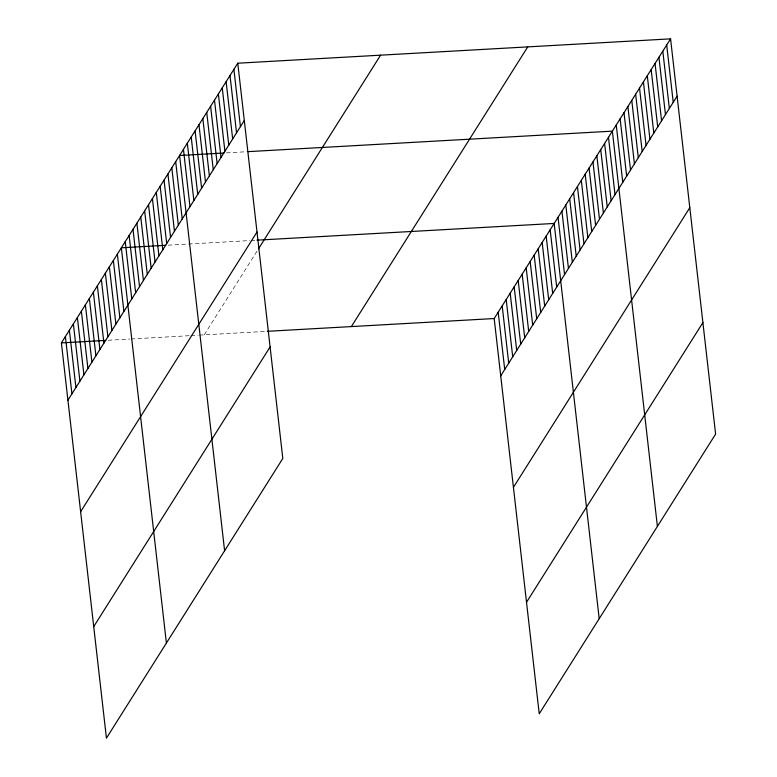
<?xml version="1.0" encoding="UTF-8"?>
<svg xmlns="http://www.w3.org/2000/svg" width="777" height="777" viewBox="0 0 777 777"><rect width="100%" height="100%" fill="white"/><g stroke="black" fill="none" stroke-linecap="round" stroke-linejoin="round"><path stroke-width="0.58" stroke-dasharray="3.88 2.91" d="M204.215 334.858L257.333 250.631M226.379 152.875L246.775 151.719M168.172 245.173L249.786 240.579M250.981 240.511L256.983 240.171M108.197 340.268L129.808 339.044M131.002 338.976L189.811 335.674M191.016 335.606L198.213 335.198M199.417 335.13L266.113 331.381"/><path stroke-width="1.17" d="M237.772 63.209L282.809 458.459L106.43 738.15L61.393 342.9L237.772 63.209L670.57 38.85L715.607 434.1L539.228 713.791L494.191 318.541L670.57 38.85M67.92 400.194L244.308 120.503M80.623 511.722L257.012 232.032M258.479 248.825L380.594 55.167M93.716 626.621L270.105 346.93M351.369 326.583L527.748 46.892M500.718 375.845L677.107 96.154M513.422 487.364L689.811 207.673M526.515 602.272L702.903 322.581M223.98 153.001L179.565 155.507L224.602 550.757M247.98 151.651L612.363 131.148L657.4 526.398M165.773 245.299L121.358 247.805L166.395 643.055M256.983 240.171L554.166 223.446L599.193 618.696M61.393 342.9L105.798 340.394M267.278 331.313L494.191 318.541M666.695 45.008L673.222 102.302M662.81 51.156L669.347 108.459M658.935 57.313L665.462 114.607M655.05 63.461L661.577 120.765M651.175 69.619L657.701 126.913M647.29 75.767L653.816 133.071M643.414 81.925L649.941 139.219M639.529 88.073L646.056 145.377M635.654 94.231L642.181 151.525M631.769 100.379L638.296 157.682M627.894 106.536L634.421 163.83M624.009 112.684L630.535 169.988M620.133 118.842L626.66 176.146M616.248 124.99L622.775 182.294M608.488 137.306L615.015 194.6M604.603 143.454L611.14 200.757M600.728 149.611L607.255 206.905M596.843 155.759L603.379 213.063M592.968 161.917L599.494 219.211M589.083 168.065L595.609 225.369M585.207 174.223L591.734 231.517M581.322 180.371L587.849 237.675M577.447 186.529L583.974 243.823M573.562 192.677L580.089 249.98M569.687 198.834L576.213 256.128M565.802 204.982L572.328 262.286M561.926 211.14L568.453 268.444M558.041 217.288L564.568 274.592M550.165 229.788L556.691 287.082M546.163 236.121L552.69 293.424M542.171 242.463L548.698 299.767M538.17 248.805L544.696 306.109M534.168 255.147L540.705 312.441M530.176 261.48L536.703 318.784M526.175 267.822L532.701 325.126M522.173 274.164L528.71 331.458M518.181 280.507L524.708 337.801M514.18 286.839L520.707 344.143M510.188 293.182L516.715 350.485M506.186 299.524L512.713 356.818M502.185 305.866L508.712 363.16M498.193 312.199L504.72 369.502M233.896 69.357L240.423 126.661M230.011 75.515L236.538 132.809M226.136 81.663L232.663 138.966M222.251 87.82L228.778 145.124M218.376 93.968L224.903 151.272M214.491 100.126L221.018 157.43M210.616 106.284L217.142 163.578M206.731 112.432L213.257 169.736M202.855 118.59L209.382 175.884M198.97 124.738L205.497 182.041M195.095 130.895L201.622 188.189M191.21 137.043L197.737 194.347M187.325 143.201L193.861 200.495M183.45 149.349L189.976 206.653M175.689 161.655L182.216 218.959M171.804 167.813L178.341 225.107M167.929 173.961L174.456 231.264M164.044 180.118L170.571 237.422M160.169 186.266L166.696 243.57M156.284 192.424L162.811 249.728M152.409 198.582L158.935 255.876M148.524 204.73L155.05 262.034M144.648 210.888L151.175 268.182M140.763 217.036L147.29 274.339M136.888 223.193L143.415 280.487M133.003 229.341L139.53 286.645M129.128 235.499L135.654 292.793M125.243 241.647L131.769 298.951M117.366 254.147L123.893 311.441M113.364 260.48L119.891 317.783M109.372 266.822L115.899 324.126M105.371 273.164L111.898 330.458M101.369 279.497L107.896 336.8M97.378 285.839L103.904 343.143M93.376 292.181L99.903 349.475M89.374 298.523L95.911 355.817M85.383 304.856L91.909 362.16M81.381 311.198L87.908 368.502M77.389 317.54L83.916 374.835M73.388 323.883L79.914 381.177M69.386 330.215L75.913 387.519M65.394 336.558L71.921 393.861"/></g></svg>
